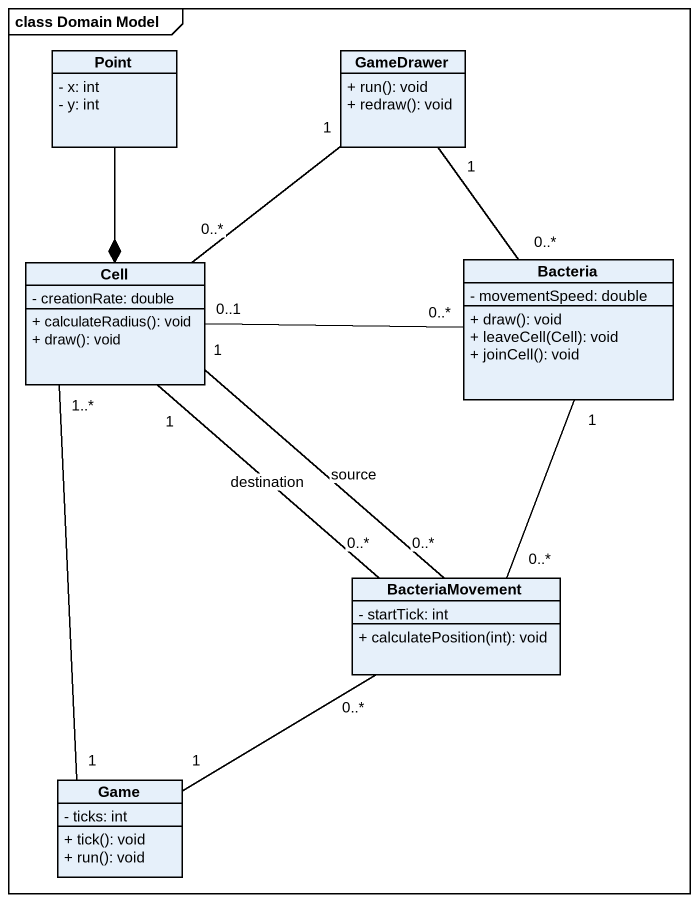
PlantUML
@startuml
mainframe class Domain Model
hide circle
hide empty members
skinparam classAttributeIconSize 0
class Point {
  - x: int
  - y: int
}
class GameDrawer {
  + run(): void
  + redraw(): void
}
class Cell {
  - creationRate: double
  + calculateRadius(): void
  + draw(): void
}
class Bacteria {
  - movementSpeed: double
  + draw(): void
  + leaveCell(Cell): void
  + joinCell(): void
}
class BacteriaMovement {
  - startTick: int
  + calculatePosition(int): void
}
class Game {
  - ticks: int
  + tick(): void
  + run(): void
}
Point --* Cell
GameDrawer "1" -- "0..*" Cell
GameDrawer "1" -- "0..*" Bacteria
Cell "0..1" -right- "0..*" Bacteria
Cell "1" -- "0..*" BacteriaMovement : destination
Cell "1" -- "0..*" BacteriaMovement : source
Bacteria "1" -- "0..*" BacteriaMovement
Game "1" -up- "1..*" Cell
Game "1" -up- "0..*" BacteriaMovement
@enduml
